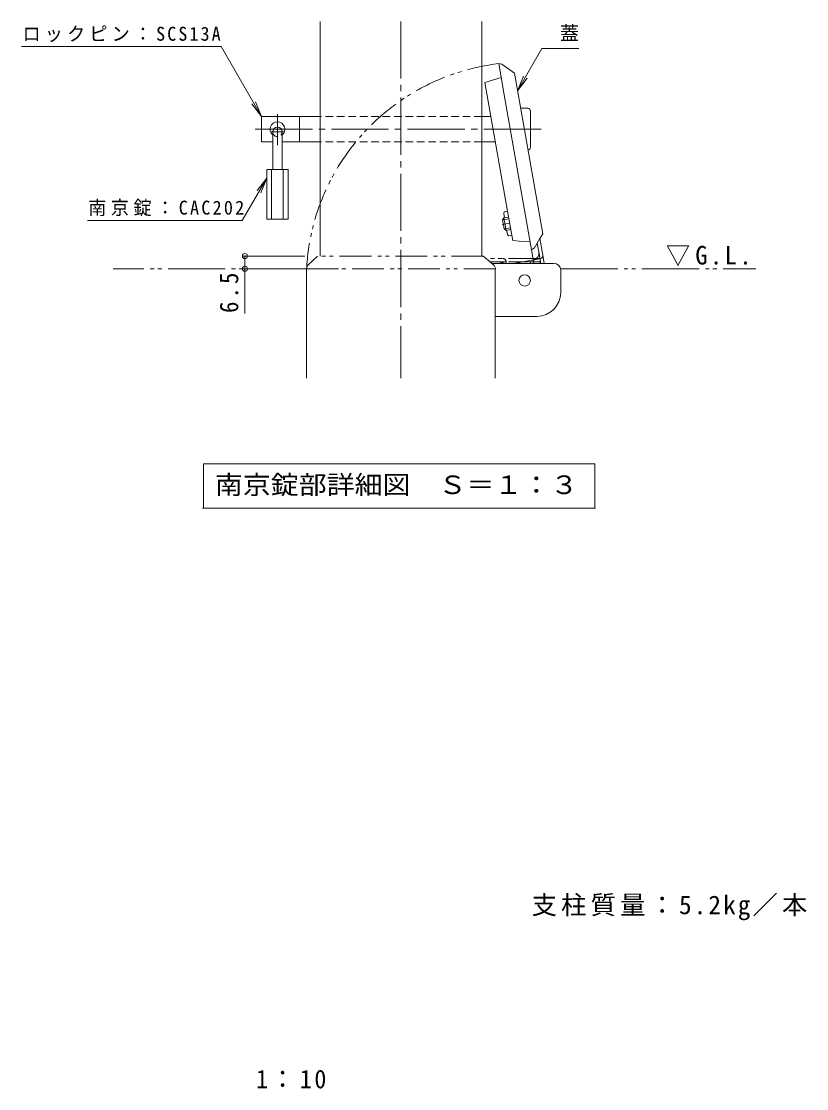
# Model space of a CAD drawing. Units: millimetres on the paper, enlarged 10 times, with parts at other scales. Extents: x -1654 to 1782, y -1368 to 902.
# Drawn here: x 546 to 1782, y -1368 to 313 of the extents above; entities that cross this region are included whole.
import ezdxf
from ezdxf.enums import TextEntityAlignment as Align

# ---------------------------------------------------------------- set-up
doc = ezdxf.new("R2010")
doc.units = ezdxf.units.MM
doc.header["$LTSCALE"] = 10
doc.header["$PDMODE"] = 32
doc.header["$PDSIZE"] = 8
for name, pattern in [('CHAIN1', [8, 5, -1, 1, -1]), ('CHAIN2', [12, 9, -1, 1, -1]), ('DASHED1', [1.8, 1.2, -0.6]), ('DOUBLE_CHAIN1', [8.8, 5, -1, 0.6, -0.6, 0.6, -1]), ('DOUBLE_CHAIN2', [12.8, 9, -1, 0.6, -0.6, 0.6, -1])]:
    doc.linetypes.add(name, pattern=pattern)
for name, color, linetype, lineweight in [('C-5', 7, 'Continuous', 9), ('E-0', 4, 'Continuous', 9), ('E-1', 3, 'Continuous', 9), ('E-2', 4, 'Continuous', 9), ('E-4', 7, 'Continuous', 9), ('E-5', 7, 'Continuous', 9), ('E-6', 2, 'Continuous', 9), ('E-9', 7, 'DOUBLE_CHAIN1', 9), ('E-B', 2, 'Continuous', 9)]:
    doc.layers.add(name, color=color, linetype=linetype, lineweight=lineweight)
doc.layers.add('F-5_F-5ﾚｲﾔ', color=2, linetype='Continuous')
doc.styles.add('ＭＳ ゴシック', font='')
doc.styles.get('ＭＳ ゴシック').set_extended_font_data('MS Gothic')

msp = doc.modelspace()

# ---------------------------------------------------------------- linework, layer by layer
at = {"layer": 'E-0', "color": 7, "linetype": 'CHAIN2'}
for p, q in [((1143.22, 313.16), (1143.22, -249.1)), ((1363.78, 143.23), (907.11, 143.23))]:
    msp.add_line(p, q, dxfattribs=at)
at = {"layer": 'E-0'}
for p, q in [((1297.15, 246.56), (1305.83, 197.32)), ((1302.29, 245.77), (1297.15, 246.56)), ((1302.29, 245.77), (1321.75, 231.77)), ((1301, 224.73), (1275.31, 216.82)), ((1366.42, -21.56), (1321.75, 231.77)), ((1275.31, 216.82), (1311.08, 13.95)), ((1348.84, -46.62), (1305.83, 197.32)), ((1329.56, -33.23), (1319.23, -32.24)), ((1346.55, -33.62), (1329.56, -33.23)), ((1361.98, -29), (1366.42, -21.56))]:
    msp.add_line(p, q, dxfattribs=at)
at = {"layer": 'E-0', "linetype": 'DOUBLE_CHAIN1'}
for p, q in [((996.34, -71.6), (1011.8, -56.52)), ((1272.68, -56.52), (1011.8, -56.52)), ((1277.3, -60.52), (1272.68, -56.52)), ((1290.11, -71.6), (1277.3, -60.52)), ((996.34, -71.6), (994.67, -76.52)), ((994.67, -76.52), (1044.67, -76.52)), ((1292.37, -76.52), (1044.67, -76.52)), ((1292.37, -76.52), (1290.11, -71.6))]:
    msp.add_line(p, q, dxfattribs=at)
at = {"layer": 'E-0', "color": 2, "linetype": 'DOUBLE_CHAIN1'}
for p, q in [((1362.39, -60.52), (1277.3, -60.52)), ((1308.67, -65.86), (1283.47, -65.86)), ((1308.73, -68.19), (1308.73, -65.52)), ((1362.39, -68.19), (1362.39, -60.52))]:
    msp.add_line(p, q, dxfattribs=at)
at = {"layer": 'E-0', "color": 2}
for p, q in [((994.67, -76.52), (994.67, -249.1)), ((1286.17, -68.19), (1384.06, -68.19)), ((1291.77, -76.52), (1291.77, -249.1)), ((1394.72, -114.19), (1394.72, -78.86)), ((1357.39, -151.52), (1291.77, -151.52))]:
    msp.add_line(p, q, dxfattribs=at)
at = {"layer": 'E-0'}
for points in [[(1311.08, 13.95), (1317.74, -23.81), (1319.23, -32.24)], [(1348.84, -46.62), (1353.3, -43.54), (1361.98, -29)]]:
    msp.add_lwpolyline(points, dxfattribs=at)
msp.add_circle((1338.05, -94.86), 9, dxfattribs=at)
at = {"layer": 'E-0', "linetype": 'DOUBLE_CHAIN1'}
msp.add_arc((1338.05, -94.86), 343.87, 96.8325, 176.94379, dxfattribs=at)
at = {"layer": 'E-0', "color": 2, "linetype": 'DOUBLE_CHAIN1'}
msp.add_arc((1303.73, -65.52), 5, 0, 90, dxfattribs=at)
at = {"layer": 'E-0', "color": 2}
for centre, radius, start, end in [((1384.06, -78.86), 10.67, 0, 90), ((1357.39, -114.19), 37.33, 270, 0)]:
    msp.add_arc(centre, radius, start, end, dxfattribs=at)
at = {"layer": 'E-1'}
for p, q in [((1016.05, 313.16), (1016.05, -56.52)), ((1270.39, 313.16), (1270.39, -56.52))]:
    msp.add_line(p, q, dxfattribs=at)
at = {"layer": 'E-2'}
for p, q in [((1343.22, 176.43), (1331.51, 176.43)), ((1347.11, 171.56), (1347.11, 114.89)), ((923.77, 163.23), (923.77, 123.23)), ((923.77, 163.23), (1016.05, 163.23)), ((983.77, 163.23), (983.77, 123.23)), ((1270.39, 163.23), (1284.76, 163.23)), ((941.28, 123.23), (923.77, 123.23)), ((1016.05, 123.23), (956.28, 123.23)), ((1270.39, 123.23), (1291.82, 123.23))]:
    msp.add_line(p, q, dxfattribs=at)
at = {"layer": 'E-2', "color": 6, "linetype": 'CHAIN1'}
for p, q in [((948.78, 166.85), (948.78, 118.13)), ((958.37, 139.06), (938.89, 139.06))]:
    msp.add_line(p, q, dxfattribs=at)
at = {"layer": 'E-2', "linetype": 'DASHED1'}
for p, q in [((1270.39, 163.23), (1016.05, 163.23)), ((1270.39, 123.23), (1016.05, 123.23))]:
    msp.add_line(p, q, dxfattribs=at)
at = {"layer": 'E-2', "color": 6}
for p, q in [((941.28, 139.06), (941.28, 79.89)), ((956.28, 139.06), (956.28, 79.89)), ((965.44, 79.89), (932.11, 79.89)), ((932.11, 79.89), (932.11, 1.56)), ((939.61, 79.89), (939.61, 1.56)), ((957.94, 79.89), (957.94, 1.56))]:
    msp.add_line(p, q, dxfattribs=at)
msp.add_lwpolyline([(965.44, 79.89), (965.44, 1.56), (932.11, 1.56)], dxfattribs=at)
at = {"layer": 'E-2'}
for centre, radius, start, end in [((1342.11, 171.56), 5, 0, 77.10931), ((948.78, 143.23), 11.67, 310.00481, 229.99519), ((1342.11, 114.89), 5, 282.89069, 0)]:
    msp.add_arc(centre, radius, start, end, dxfattribs=at)
at = {"layer": 'E-2', "color": 6}
msp.add_arc((948.78, 139.06), 7.5, 0, 180, dxfattribs=at)
at = {"layer": 'E-2', "color": 6, "linetype": 'DASHED1'}
msp.add_arc((948.78, 139.06), 7.5, 180, 0, dxfattribs=at)
at = {"layer": 'E-4'}
for p, q in [((1326.66, 203.96), (1336.23, 227.06)), ((1326.66, 203.96), (1341.88, 223.8)), ((894.58, -56.52), (991.8, -56.52)), ((897.58, -56.52), (897.58, -146.75)), ((894.58, -76.52), (991.8, -76.52))]:
    msp.add_line(p, q, dxfattribs=at)
for p in [(897.58, -56.52), (897.58, -76.52)]:
    msp.add_point(p, dxfattribs=at)
at = {"layer": 'E-5'}
for p, q in [((1326.66, 203.96), (1365.06, 270.48)), ((1365.06, 270.48), (1423.43, 270.48)), ((923.77, 163.23), (914.21, 186.32)), ((923.77, 163.23), (908.56, 183.06)), ((932.11, 66.39), (916.89, 46.55)), ((932.11, 66.39), (922.54, 43.29)), ((832.22, -383.58), (1448.22, -383.58)), ((832.22, -383.58), (832.22, -453.58)), ((1448.22, -383.58), (1448.22, -453.58)), ((830.82, -453.58), (1449.63, -453.58))]:
    msp.add_line(p, q, dxfattribs=at)
for points in [[(923.77, 163.23), (860, 273.69), (545.63, 273.69)], [(932.11, 66.39), (893.43, -0.53), (649.83, -0.53)]]:
    msp.add_lwpolyline(points, dxfattribs=at)
at = {"layer": 'E-6'}
for p, q in [((1305.45, 3.64), (1303.29, 0.56)), ((1313.14, 2.29), (1303.29, 0.56)), ((1312.68, 4.92), (1305.45, 3.64)), ((1308.93, -16.05), (1305.45, 3.64)), ((1315.69, -12.15), (1305.84, -13.89)), ((1316.15, -14.78), (1308.93, -16.05)), ((1366.57, -55.02), (1361.98, -29)), ((1362.18, -60.82), (1357.8, -36)), ((1366.57, -55.02), (1368.89, -68.19))]:
    msp.add_line(p, q, dxfattribs=at)
at = {"layer": 'E-6', "linetype": 'CHAIN1'}
msp.add_line((1302.64, -7.01), (1314.41, -4.93), dxfattribs=at)
at = {"layer": 'E-6', "linetype": 'DASHED1'}
msp.add_line((1330.34, -66.49), (1362.51, -60.81), dxfattribs=at)
at = {"layer": 'E-6', "color": 6, "linetype": 'DOUBLE_CHAIN2'}
for p, q in [((994.67, -76.52), (689.98, -76.52)), ((1394.46, -76.52), (1701.74, -76.52))]:
    msp.add_line(p, q, dxfattribs=at)
at = {"layer": 'E-6'}
msp.add_lwpolyline([(1308.93, -16.05), (1305.84, -13.89), (1303.29, 0.56)], dxfattribs=at)
at = {"layer": 'E-6', "linetype": 'DASHED1'}
msp.add_arc((1333.24, -82.9), 16.67, 100, 118.0563, dxfattribs=at)
at = {"layer": 'E-6'}
msp.add_arc((1361.65, -55.89), 5, 280, 10, dxfattribs=at)
at = {"layer": 'E-9', "linetype": 'Continuous'}
for p, q in [((1348.84, -46.62), (1352.65, -68.19)), ((1360.32, -50.31), (1363.48, -68.19)), ((1320.49, -68.17), (1351.67, -62.67))]:
    msp.add_line(p, q, dxfattribs=at)
at = {"layer": 'E-9'}
for p, q in [((1362.39, -65.86), (1308.67, -65.86)), ((1328.84, -68.19), (1328.84, -65.86)), ((1347.17, -68.19), (1347.17, -65.86)), ((1362.34, -68.19), (1362.34, -65.86))]:
    msp.add_line(p, q, dxfattribs=at)
at = {"layer": 'E-9', "linetype": 'Continuous'}
msp.add_arc((1349.82, -52.17), 10.67, 280, 10, dxfattribs=at)
at = {"layer": 'E-9'}
msp.add_arc((1298.01, -76.52), 10.67, 51.37186, 90, dxfattribs=at)
at = {"layer": 'E-B'}
for p, q in [((1304.95, 10.33), (1305.94, 13.04)), ((1304.95, 10.33), (1306.11, 3.76)), ((1311.08, 13.95), (1305.94, 13.04)), ((1317.74, -23.81), (1312.6, -24.71))]:
    msp.add_line(p, q, dxfattribs=at)
msp.add_lwpolyline([(1309.58, -15.94), (1310.74, -22.5), (1312.6, -24.71)], dxfattribs=at)

# ---------------------------------------------------------------- texts
at = {"layer": 'C-5', "color": 2, "insert": (1348.85, -1102.81), "char_height": 29.33, "attachment_point": 7, "style": 'ＭＳ ゴシック'}
msp.add_mtext('\\T1.16;支柱質量：5.2kg／本', dxfattribs=at)
at = {"layer": 'E-4', "color": 2, "insert": (887.58, -146.17), "char_height": 29.33, "attachment_point": 7, "rotation": 90, "style": 'ＭＳ ゴシック'}
msp.add_mtext('\\T1.27;\\W0.9;6.5', dxfattribs=at)
at = {"layer": 'E-5', "style": 'ＭＳ ゴシック'}
msp.add_text('蓋', height=21.99, dxfattribs=at).set_placement((1393.43, 277.14), align=Align.BOTTOM_LEFT)
at = {"layer": 'E-5', "color": 2, "style": 'ＭＳ ゴシック', "width": 1.1}
msp.add_text('南京錠部詳細図\u3000Ｓ＝１：３', height=29.33, dxfattribs=at).set_placement((850.22, -440.24), align=Align.BOTTOM_LEFT)
at = {"layer": 'E-5', "char_height": 21.99, "attachment_point": 7, "style": 'ＭＳ ゴシック'}
for s, insert in [('\\T1.23;\\W0.95;ロックピン：SCS13A', (547.5, 280.35)), ('\\T1.25;\\W0.95;南京錠：CAC202', (650.93, 6.14))]:
    msp.add_mtext(s, dxfattribs=dict(at, insert=insert))
at = {"layer": 'E-5', "color": 2, "insert": (1560.37, -72.44), "char_height": 29.33, "attachment_point": 7, "style": 'ＭＳ ゴシック'}
msp.add_mtext('\\T1.22;\\W0.95;▽G.L.', dxfattribs=at)
at = {"layer": 'F-5_F-5ﾚｲﾔ', "insert": (915, -1367.92), "char_height": 29.33, "attachment_point": 7, "style": 'ＭＳ ゴシック'}
msp.add_mtext('\\T1.21;\\W0.95;1：10', dxfattribs=at)

doc.saveas('drawing.dxf')
